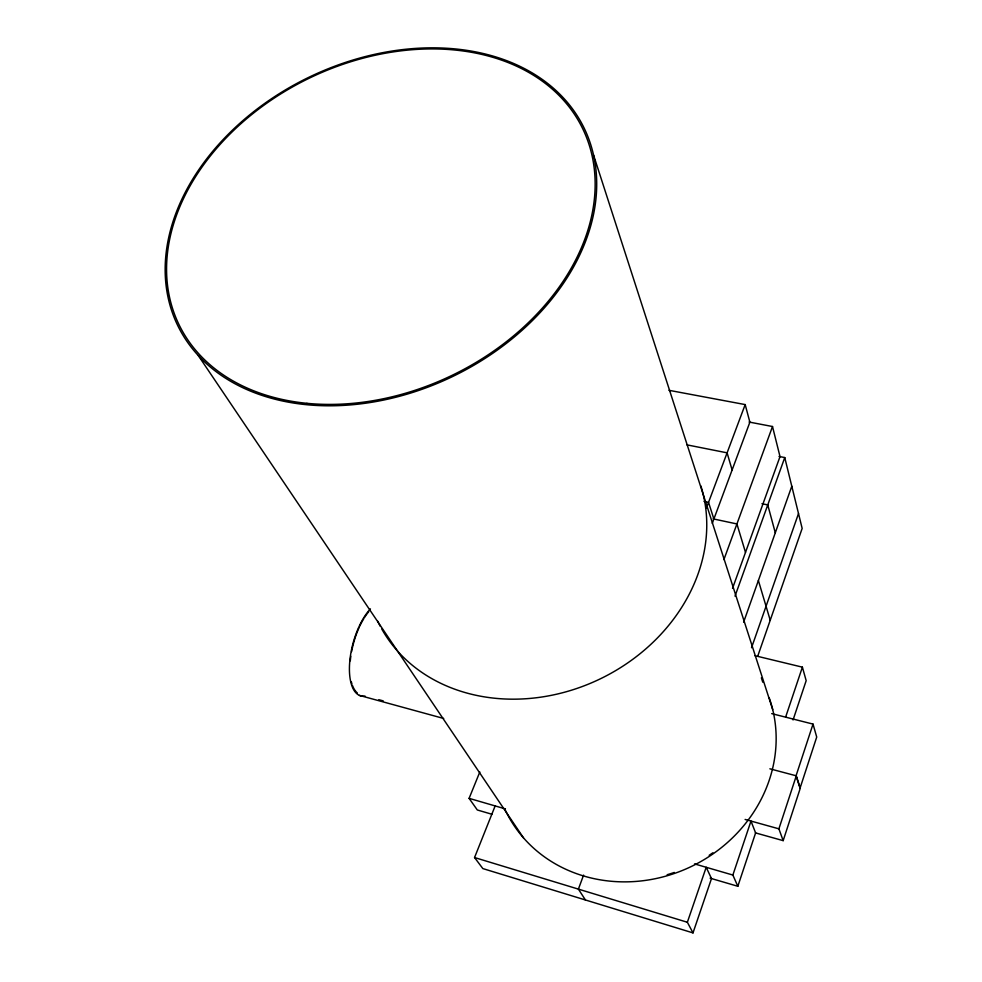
<?xml version="1.0" encoding="UTF-8"?>
<svg xmlns="http://www.w3.org/2000/svg" width="982" height="982" viewBox="0 0 982 982"><rect width="100%" height="100%" fill="white"/><g stroke="black" fill="none" stroke-linecap="round" stroke-linejoin="round"><path stroke-width="1.47" d="M800.048 788.165L816.717 737.052L813.022 724.09L771.705 713.632M755.379 832.859L783.17 840.641L800.269 788.227L796.292 775.817L769.863 768.808M813.022 724.09L796.058 775.755L799.606 786.791M783.17 840.641L778.898 828.833L796.292 775.817M793.063 719.953L806.173 680.661L802.392 667.159L754.827 655.669M737.826 886.28L755.612 832.92L750.972 821.075L732.867 875.048L737.826 886.28L710.121 878.166M785.612 717.155L802.392 667.159M692.997 932.9L711.496 878.571L706.193 867.29L687.363 922.258L692.997 932.9L482.837 868.579L474.552 857.544L495.149 805.927M757.687 656.295L802.159 528.414L784.753 457.563L779.021 456.434M751.525 647.752L798.513 513.549M743.632 622.146L791.799 486.225M735.015 596.148L784.753 457.563M732.535 588.353L780.015 456.593L772.503 426.519L749.07 422.039M723.906 559.593L772.503 426.519M712.281 523.332L749.88 422.186L745.178 404.584L668.951 390.308M583.59 875.109L578.398 889.127L585.432 899.978M706.426 508.013L745.178 404.584M491.896 814.25L477.313 809.978L469.101 798.354L479.817 771.987M686.946 444.858L727.097 452.837L732.106 469.985M761.971 503.705L767.764 504.908L775.289 532.784M704.045 501.421L708.538 502.367L713.877 519.024M713.067 518.852L736.917 523.946L745.498 552.363M378.807 699.687L383.213 700.89M359.437 695.403L443.692 718.48M745.117 819.442L778.898 828.833M469.101 798.354L505.448 808.923M694.507 863.89L732.867 875.048M474.552 857.544L687.363 922.258M198.376 355.668L523.516 837.892M593.545 155.033A225.921 165.995 -25.9 0 1 306.593 404.707A225.921 165.995 -25.9 0 1 242.628 120.823A225.921 165.995 -25.9 0 1 593.545 155.033L772.699 709.556M761.369 677.85L762.781 682.208M758.386 580.497L770.219 620.243M700.866 485.93A175.569 147.926 -26 0 1 594.945 681.336A175.569 147.926 -26 0 1 381.802 629.081M380.353 626.455A175.569 147.926 -26 0 1 377.677 621.127M769.287 698.055A143.593 130.839 -26.3 0 1 684.098 869.757A143.593 130.839 -26.3 0 1 504.785 809.021M364.973 696.017A48.621 21.064 -75 0 1 349.58 663.832A48.621 21.064 -75 0 1 370.423 608.877M712.907 852.757A142.611 129.931 -26.3 0 1 709.176 855.285M674.315 872.446A142.611 129.931 -26.3 0 1 667.159 874.717M357.35 692.973A47.652 20.647 -75 0 1 352.501 685.571M351.961 684.024A47.652 20.647 -75 0 1 351.298 681.631M350.292 660.812A47.652 20.647 -75 0 1 350.82 656.246M351.593 651.631A47.652 20.647 -75 0 1 359.068 627.645M359.694 626.295A47.652 20.647 -75 0 1 363.77 618.697M364.482 617.555A47.652 20.647 -75 0 1 368.741 611.663M306.949 403.32A224.35 164.829 -25.9 0 0 592.023 155.463A224.35 164.829 -25.9 0 0 243.597 121.351A224.35 164.829 -25.9 0 0 306.949 403.32"/></g></svg>
